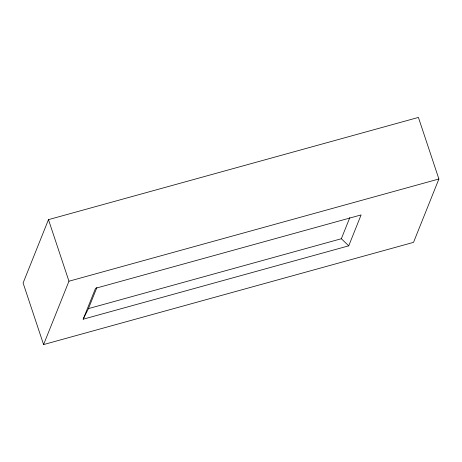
<?xml version="1.0" encoding="UTF-8"?>
<svg xmlns="http://www.w3.org/2000/svg" width="462" height="462" viewBox="0 0 462 462"><rect width="100%" height="100%" fill="white"/><g stroke="black" fill="none" stroke-linecap="round" stroke-linejoin="round"><path stroke-width="0.69" d="M48.475 219.641L23.1 283.004L43.584 344.577L413.525 242.359L438.9 178.996L418.416 117.423L48.475 219.641L68.959 281.214L43.584 344.577M83.172 319.202L95.547 288.3L361.105 214.922L348.729 245.83L83.172 319.202L88.444 308.61L96.905 287.48M88.444 308.61L341.349 238.733L349.815 217.596M68.959 281.214L438.9 178.996M341.349 238.733L348.729 245.83"/></g></svg>
